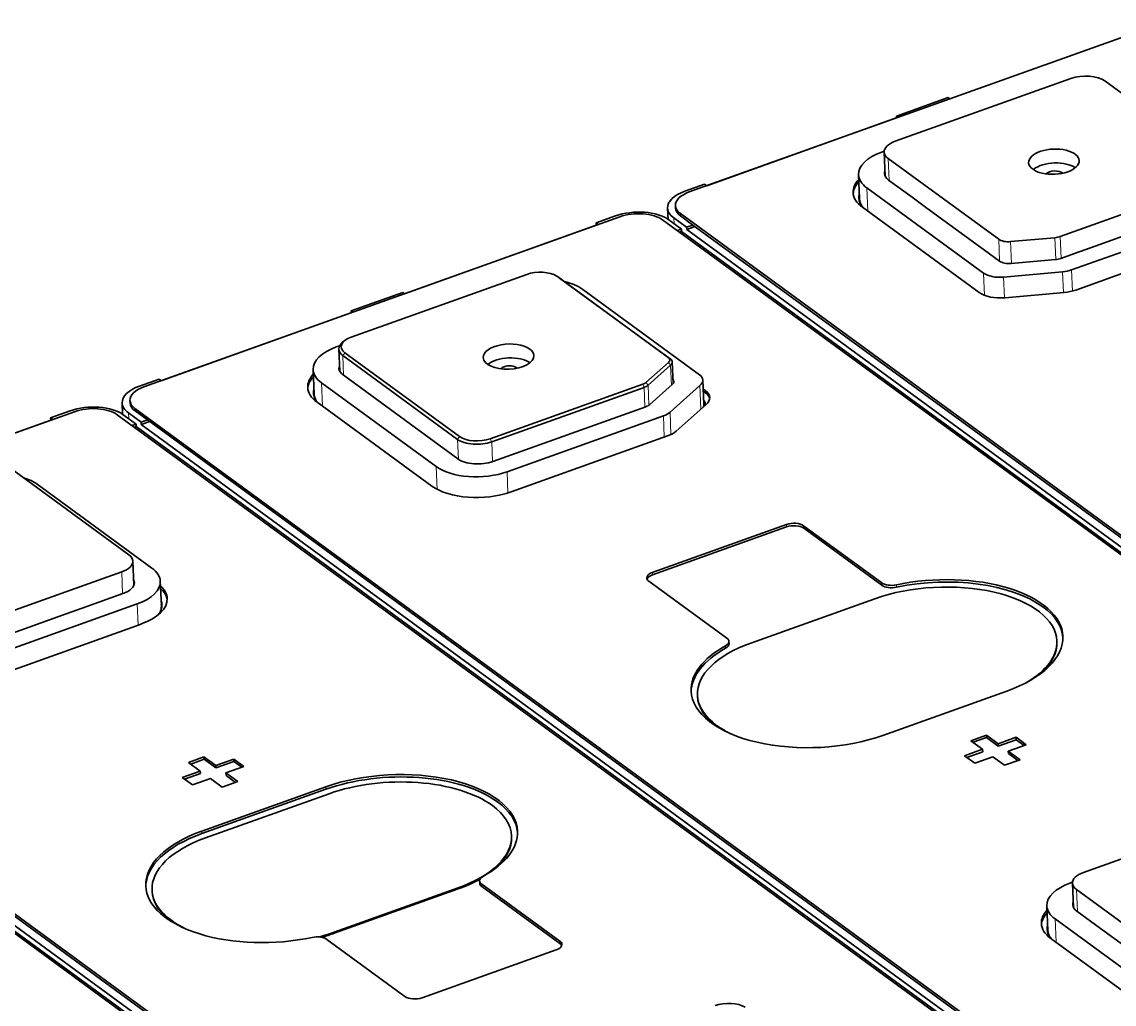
# Model space of a CAD drawing. Extents: x -1334 to -16, y -214 to 699.
# Drawn here: x -541.8 to -453.4, y 199.5 to 279.1 of the extents above; entities that cross this region are included whole.
import ezdxf

# ---------------------------------------------------------------- set-up
doc = ezdxf.new("R2010")
doc.units = 0

msp = doc.modelspace()

# ---------------------------------------------------------------- linework, layer by layer
at = {"color": 7, "lineweight": 35}
for p, q in [((-449.207, 279.07), (-487.769, 265.282)), ((-493.39, 263.272), (-531.952, 249.484)), ((-412.455, 206.375), (-489.932, 263.02)), ((-488.493, 263.535), (-411.016, 206.889)), ((-413.112, 207.037), (-488.4, 262.082)), ((-487.981, 262.231), (-412.516, 207.057)), ((-487.479, 262.604), (-412.014, 207.43)), ((-537.574, 247.474), (-576.136, 233.686)), ((-456.638, 190.577), (-534.115, 247.223)), ((-532.677, 247.737), (-455.199, 191.092)), ((-457.295, 191.24), (-532.583, 246.284)), ((-532.165, 246.433), (-456.699, 191.259)), ((-531.662, 246.807), (-456.197, 191.632)), ((-576.86, 231.939), (-499.383, 175.294)), ((-500.821, 174.78), (-578.299, 231.425)), ((-575.846, 231.009), (-500.38, 175.835)), ((-501.479, 175.442), (-576.766, 230.486)), ((-576.348, 230.636), (-500.883, 175.462))]:
    msp.add_line(p, q, dxfattribs=at)
at = {"color": 7, "lineweight": 35, "ltscale": 0.412161}
for p, q in [((-451.133, 278.383), (-466.657, 272.832)), ((-539.499, 246.787), (-555.023, 241.237))]:
    msp.add_line(p, q, dxfattribs=at)
at = {"color": 7, "lineweight": 35, "ltscale": 0.377548}
msp.add_line((-456.863, 274.478), (-471.084, 269.394), dxfattribs=at)
at = {"color": 7, "lineweight": 35, "ltscale": 0.287862}
for p, q in [((-444.802, 267.481), (-454.097, 274.277)), ((-458.496, 204.794), (-449.201, 197.998))]:
    msp.add_line(p, q, dxfattribs=at)
at = {"color": 7, "lineweight": 35, "ltscale": 0.111043}
msp.add_line((-466.795, 272.933), (-470.977, 271.438), dxfattribs=at)
at = {"color": 7, "lineweight": 35, "ltscale": 0.004318}
for p, q in [((-466.655, 272.831), (-466.795, 272.933)), ((-470.977, 271.438), (-470.838, 271.336))]:
    msp.add_line(p, q, dxfattribs=at)
at = {"color": 7, "lineweight": 35, "ltscale": 0.409909}
for p, q in [((-470.924, 271.306), (-486.363, 265.786)), ((-515.107, 255.509), (-530.546, 249.988))]:
    msp.add_line(p, q, dxfattribs=at)
at = {"color": 7, "lineweight": 35, "ltscale": 0.003706}
msp.add_line((-470.971, 271.289), (-470.977, 271.438), dxfattribs=at)
at = {"color": 7, "lineweight": 35, "ltscale": 0.005343}
msp.add_line((-472.186, 268.52), (-471.985, 268.592), dxfattribs=at)
at = {"color": 7, "lineweight": 35, "ltscale": 0.04896}
for p, q in [((-471.988, 268.51), (-471.906, 266.553)), ((-456.738, 209.259), (-456.655, 207.302))]:
    msp.add_line(p, q, dxfattribs=at)
at = {"color": 7, "lineweight": 35, "ltscale": 0.277395}
msp.add_line((-471.663, 267.996), (-462.706, 261.447), dxfattribs=at)
at = {"color": 7, "lineweight": 13, "ltscale": 0.044537}
for p, q in [((-471.663, 267.996), (-471.588, 266.216)), ((-456.412, 208.745), (-456.337, 206.965))]:
    msp.add_line(p, q, dxfattribs=at)
at = {"color": 7, "lineweight": 35, "ltscale": 0.049866}
for p, q in [((-474.063, 266.687), (-473.98, 264.694)), ((-486.591, 248.045), (-486.675, 250.038))]:
    msp.add_line(p, q, dxfattribs=at)
at = {"color": 7, "lineweight": 35, "ltscale": 0.041975}
for p, q in [((-486.541, 265.916), (-488.122, 265.351)), ((-493.743, 263.341), (-495.324, 262.776))]:
    msp.add_line(p, q, dxfattribs=at)
at = {"color": 7, "lineweight": 35, "ltscale": 0.005546}
for p, q in [((-486.362, 265.785), (-486.541, 265.916)), ((-539.507, 246.978), (-539.328, 246.847))]:
    msp.add_line(p, q, dxfattribs=at)
at = {"color": 7, "lineweight": 35, "ltscale": 0.292894}
for p, q in [((-463.931, 258.706), (-473.389, 265.62)), ((-473.747, 264.045), (-464.289, 257.131))]:
    msp.add_line(p, q, dxfattribs=at)
at = {"color": 7, "lineweight": 13, "ltscale": 0.04742}
for p, q in [((-473.309, 263.725), (-473.389, 265.62)), ((-458.058, 204.474), (-458.138, 206.369))]:
    msp.add_line(p, q, dxfattribs=at)
at = {"color": 7, "lineweight": 35, "ltscale": 0.059265}
for p, q in [((-471.632, 266.248), (-469.718, 264.849)), ((-456.381, 206.997), (-454.468, 205.598))]:
    msp.add_line(p, q, dxfattribs=at)
at = {"color": 7, "lineweight": 35, "ltscale": 0.327888}
for p, q in [((-457.731, 261.668), (-445.381, 266.083)), ((-503.894, 245.281), (-491.544, 249.697)), ((-546.098, 230.072), (-533.748, 234.488)), ((-443.483, 214.558), (-455.833, 210.143))]:
    msp.add_line(p, q, dxfattribs=at)
at = {"color": 7, "lineweight": 35, "ltscale": 0.033866}
for p, q in [((-468.625, 264.05), (-469.718, 264.849)), ((-464.251, 260.852), (-465.344, 261.651))]:
    msp.add_line(p, q, dxfattribs=at)
at = {"color": 7, "lineweight": 35, "ltscale": 0.02287}
for p, q in [((-489.49, 263.062), (-489.529, 263.977)), ((-533.673, 247.265), (-533.712, 248.179))]:
    msp.add_line(p, q, dxfattribs=at)
at = {"color": 7, "lineweight": 35, "ltscale": 0.004879}
msp.add_line((-488.9, 264.177), (-488.892, 263.982), dxfattribs=at)
at = {"color": 7, "lineweight": 35, "ltscale": 0.101598}
for p, q in [((-468.625, 264.05), (-465.344, 261.651)), ((-453.374, 204.799), (-450.093, 202.4))]:
    msp.add_line(p, q, dxfattribs=at)
at = {"color": 7, "lineweight": 35, "ltscale": 0.00069042}
msp.add_line((-489.491, 263.09), (-489.517, 263.081), dxfattribs=at)
at = {"color": 7, "lineweight": 35, "ltscale": 0.032004}
msp.add_line((-488.408, 262.272), (-489.441, 263.028), dxfattribs=at)
at = {"color": 7, "lineweight": 35, "ltscale": 0.032003}
for p, q in [((-489.023, 263.177), (-487.989, 262.422)), ((-532.591, 246.475), (-533.624, 247.23)), ((-533.206, 247.38), (-532.173, 246.624))]:
    msp.add_line(p, q, dxfattribs=at)
at = {"color": 7, "lineweight": 13, "ltscale": 0.011756}
msp.add_line((-489.003, 262.708), (-489.023, 263.177), dxfattribs=at)
at = {"color": 7, "lineweight": 13, "ltscale": 0.004878}
for p, q in [((-488.493, 263.535), (-488.485, 263.34)), ((-486.465, 249.004), (-486.473, 249.199)), ((-532.677, 247.737), (-532.668, 247.542)), ((-479.896, 238.334), (-479.887, 238.139)), ((-478.512, 238.234), (-478.504, 238.039)), ((-490.77, 234.446), (-490.762, 234.251)), ((-472.177, 233.602), (-472.169, 233.407)), ((-470.997, 233.444), (-470.989, 233.249)), ((-484.831, 228.3), (-484.839, 228.495)), ((-517.225, 217.07), (-517.217, 216.875)), ((-527.255, 213.286), (-527.263, 213.481)), ((-504.582, 209.004), (-504.59, 209.199)), ((-498.255, 204.567), (-498.247, 204.372))]:
    msp.add_line(p, q, dxfattribs=at)
at = {"color": 7, "lineweight": 35, "ltscale": 0.031156}
for p, q in [((-488.485, 263.34), (-487.479, 262.604)), ((-532.668, 247.542), (-531.662, 246.807))]:
    msp.add_line(p, q, dxfattribs=at)
at = {"color": 7, "lineweight": 35, "ltscale": 0.336338}
for p, q in [((-444.133, 263.491), (-456.801, 258.962)), ((-456.467, 257.336), (-443.799, 261.866)), ((-489.868, 247.138), (-502.536, 242.609)), ((-502.203, 240.984), (-489.535, 245.513))]:
    msp.add_line(p, q, dxfattribs=at)
at = {"color": 7, "lineweight": 35, "ltscale": 0.412163}
msp.add_line((-495.316, 262.585), (-510.84, 257.034), dxfattribs=at)
at = {"color": 7, "lineweight": 35, "ltscale": 0.00477}
for p, q in [((-495.316, 262.585), (-495.324, 262.776)), ((-488.4, 262.082), (-488.408, 262.272)), ((-487.981, 262.231), (-487.989, 262.422)), ((-539.499, 246.787), (-539.507, 246.978)), ((-532.583, 246.284), (-532.591, 246.475)), ((-532.165, 246.433), (-532.173, 246.624))]:
    msp.add_line(p, q, dxfattribs=at)
at = {"color": 7, "lineweight": 35, "ltscale": 0.005547}
for p, q in [((-495.324, 262.776), (-495.145, 262.645)), ((-530.545, 249.987), (-530.724, 250.118))]:
    msp.add_line(p, q, dxfattribs=at)
at = {"color": 7, "lineweight": 35, "ltscale": 0.00894}
msp.add_line((-488.744, 262.152), (-488.408, 262.272), dxfattribs=at)
at = {"color": 7, "lineweight": 35, "ltscale": 0.004434}
for p, q in [((-488.4, 262.082), (-488.567, 262.022)), ((-532.583, 246.284), (-532.75, 246.224))]:
    msp.add_line(p, q, dxfattribs=at)
at = {"color": 7, "lineweight": 35, "ltscale": 0.013547}
for p, q in [((-487.989, 262.422), (-487.479, 262.604)), ((-532.173, 246.624), (-531.662, 246.807))]:
    msp.add_line(p, q, dxfattribs=at)
at = {"color": 7, "lineweight": 35, "ltscale": 0.018052}
msp.add_line((-487.981, 262.231), (-487.301, 262.474), dxfattribs=at)
at = {"color": 7, "lineweight": 35, "ltscale": 0.133252}
for p, q in [((-454.901, 260.891), (-449.882, 262.686)), ((-543.267, 229.296), (-538.248, 231.09))]:
    msp.add_line(p, q, dxfattribs=at)
at = {"color": 7, "lineweight": 13, "ltscale": 0.044527}
msp.add_line((-462.631, 259.668), (-462.706, 261.447), dxfattribs=at)
at = {"color": 7, "lineweight": 35, "ltscale": 0.090148}
for p, q in [((-461.754, 261.255), (-458.163, 261.576)), ((-461.696, 259.487), (-458.104, 259.808))]:
    msp.add_line(p, q, dxfattribs=at)
at = {"color": 7, "lineweight": 13, "ltscale": 0.0442}
msp.add_line((-461.68, 259.489), (-461.754, 261.255), dxfattribs=at)
at = {"color": 7, "lineweight": 13, "ltscale": 0.044198}
msp.add_line((-458.163, 261.576), (-458.089, 259.81), dxfattribs=at)
at = {"color": 7, "lineweight": 13, "ltscale": 0.044094}
msp.add_line((-457.731, 261.668), (-457.657, 259.906), dxfattribs=at)
at = {"color": 7, "lineweight": 35, "ltscale": 0.049647}
msp.add_line((-464.251, 260.852), (-462.647, 259.68), dxfattribs=at)
at = {"color": 7, "lineweight": 35, "ltscale": 0.02918}
msp.add_line((-457.673, 259.9), (-456.573, 260.293), dxfattribs=at)
at = {"color": 7, "lineweight": 35, "ltscale": 0.044417}
for p, q in [((-454.901, 260.891), (-456.573, 260.293)), ((-536.575, 231.688), (-538.248, 231.09))]:
    msp.add_line(p, q, dxfattribs=at)
at = {"color": 7, "lineweight": 35, "ltscale": 0.377549}
msp.add_line((-500.937, 258.601), (-515.158, 253.516), dxfattribs=at)
at = {"color": 7, "lineweight": 35, "ltscale": 0.005021}
msp.add_line((-498.502, 258.457), (-498.334, 258.348), dxfattribs=at)
at = {"color": 7, "lineweight": 35, "ltscale": 0.277396}
for p, q in [((-489.49, 251.871), (-498.447, 258.419)), ((-489.316, 251.757), (-498.273, 258.306))]:
    msp.add_line(p, q, dxfattribs=at)
at = {"color": 7, "lineweight": 13, "ltscale": 0.005206}
for p, q in [((-498.447, 258.419), (-498.273, 258.306)), ((-489.49, 251.871), (-489.316, 251.757))]:
    msp.add_line(p, q, dxfattribs=at)
at = {"color": 7, "lineweight": 13, "ltscale": 0.045141}
msp.add_line((-463.855, 256.902), (-463.931, 258.706), dxfattribs=at)
at = {"color": 7, "lineweight": 35, "ltscale": 0.119943}
for p, q in [((-457.535, 258.806), (-462.314, 258.379)), ((-462.196, 256.708), (-457.417, 257.135))]:
    msp.add_line(p, q, dxfattribs=at)
at = {"color": 7, "lineweight": 13, "ltscale": 0.04191}
msp.add_line((-462.243, 256.704), (-462.314, 258.379), dxfattribs=at)
at = {"color": 7, "lineweight": 13, "ltscale": 0.041916}
msp.add_line((-457.464, 257.131), (-457.535, 258.806), dxfattribs=at)
at = {"color": 7, "lineweight": 13, "ltscale": 0.042701}
msp.add_line((-456.729, 257.255), (-456.801, 258.962), dxfattribs=at)
at = {"color": 7, "lineweight": 35, "ltscale": 0.111044}
msp.add_line((-510.978, 257.135), (-515.16, 255.64), dxfattribs=at)
at = {"color": 7, "lineweight": 35, "ltscale": 0.004319}
for p, q in [((-510.839, 257.033), (-510.978, 257.135)), ((-515.16, 255.64), (-515.021, 255.538))]:
    msp.add_line(p, q, dxfattribs=at)
at = {"color": 7, "lineweight": 35, "ltscale": 0.292893}
msp.add_line((-496.409, 257.389), (-486.951, 250.475), dxfattribs=at)
at = {"color": 7, "lineweight": 35, "ltscale": 0.003742}
msp.add_line((-515.16, 255.64), (-515.154, 255.49), dxfattribs=at)
at = {"color": 7, "lineweight": 35, "ltscale": 0.00502}
msp.add_line((-515.667, 253.249), (-515.826, 253.126), dxfattribs=at)
at = {"color": 7, "lineweight": 35, "ltscale": 0.007247}
msp.add_line((-516.37, 252.723), (-516.097, 252.82), dxfattribs=at)
at = {"color": 7, "lineweight": 35, "ltscale": 0.044624}
msp.add_line((-516.164, 252.539), (-516.089, 250.756), dxfattribs=at)
at = {"color": 7, "lineweight": 13, "ltscale": 0.007068}
for p, q in [((-515.679, 252.258), (-515.839, 252.025)), ((-489.469, 251.452), (-489.289, 251.234)), ((-506.384, 245.462), (-506.544, 245.229))]:
    msp.add_line(p, q, dxfattribs=at)
at = {"color": 7, "lineweight": 35, "ltscale": 0.287861}
for p, q in [((-515.679, 252.258), (-506.384, 245.462)), ((-515.839, 252.025), (-506.544, 245.229)), ((-515.815, 250.451), (-506.52, 243.655)), ((-508.277, 243.027), (-517.572, 249.823)), ((-517.93, 248.248), (-508.635, 241.452)), ((-533.168, 235.886), (-542.463, 242.682)), ((-540.592, 241.592), (-531.297, 234.796)), ((-456.412, 208.745), (-447.117, 201.949)), ((-448.843, 199.573), (-458.138, 206.369))]:
    msp.add_line(p, q, dxfattribs=at)
at = {"color": 7, "lineweight": 13, "ltscale": 0.040201}
msp.add_line((-515.839, 252.025), (-515.771, 250.419), dxfattribs=at)
at = {"color": 7, "lineweight": 35, "ltscale": 0.060867}
for p, q in [((-491.291, 249.838), (-489.469, 251.452)), ((-491.111, 249.62), (-489.289, 251.234)), ((-490.976, 248.055), (-489.154, 249.67))]:
    msp.add_line(p, q, dxfattribs=at)
at = {"color": 7, "lineweight": 35, "ltscale": 0.043763}
msp.add_line((-489.153, 251.5), (-489.079, 249.751), dxfattribs=at)
at = {"color": 7, "lineweight": 35, "ltscale": 0.049865}
for p, q in [((-518.247, 250.889), (-518.163, 248.896)), ((-530.622, 233.729), (-530.538, 231.737)), ((-458.813, 207.436), (-458.729, 205.443))]:
    msp.add_line(p, q, dxfattribs=at)
at = {"color": 7, "lineweight": 13, "ltscale": 0.040625}
msp.add_line((-489.289, 251.234), (-489.221, 249.611), dxfattribs=at)
at = {"color": 7, "lineweight": 35, "ltscale": 0.041974}
for p, q in [((-530.724, 250.118), (-532.305, 249.553)), ((-537.926, 247.543), (-539.507, 246.978))]:
    msp.add_line(p, q, dxfattribs=at)
at = {"color": 7, "lineweight": 13, "ltscale": 0.047419}
msp.add_line((-517.572, 249.823), (-517.492, 247.927), dxfattribs=at)
at = {"color": 7, "lineweight": 13, "ltscale": 0.00697}
msp.add_line((-491.544, 249.697), (-491.428, 249.444), dxfattribs=at)
at = {"color": 7, "lineweight": 13, "ltscale": 0.007067}
msp.add_line((-491.291, 249.838), (-491.111, 249.62), dxfattribs=at)
at = {"color": 7, "lineweight": 13, "ltscale": 0.040452}
msp.add_line((-491.111, 249.62), (-491.043, 248.003), dxfattribs=at)
at = {"color": 7, "lineweight": 35, "ltscale": 0.080983}
for p, q in [((-486.906, 249.586), (-489.33, 247.438)), ((-488.839, 245.9), (-486.414, 248.049))]:
    msp.add_line(p, q, dxfattribs=at)
at = {"color": 7, "lineweight": 13, "ltscale": 0.047589}
msp.add_line((-486.826, 247.684), (-486.906, 249.586), dxfattribs=at)
at = {"color": 7, "lineweight": 35, "ltscale": 0.327887}
msp.add_line((-503.777, 245.028), (-491.428, 249.444), dxfattribs=at)
at = {"color": 7, "lineweight": 13, "ltscale": 0.039758}
msp.add_line((-491.361, 247.855), (-491.428, 249.444), dxfattribs=at)
at = {"color": 7, "lineweight": 35, "ltscale": 0.005319}
for p, q in [((-486.473, 249.199), (-486.645, 249.325)), ((-486.465, 249.004), (-486.636, 249.13))]:
    msp.add_line(p, q, dxfattribs=at)
at = {"color": 7, "lineweight": 35, "ltscale": 0.004878}
for p, q in [((-533.083, 248.379), (-533.075, 248.185)), ((-484.554, 228.664), (-484.562, 228.859)), ((-463.709, 221.264), (-463.701, 221.069)), ((-462.753, 220.564), (-462.744, 220.369)), ((-461.289, 221.088), (-461.281, 220.893)), ((-527.084, 219.498), (-527.076, 219.303)), ((-464.007, 220.116), (-463.999, 219.921)), ((-461.932, 219.965), (-461.924, 219.77)), ((-526.128, 218.798), (-526.119, 218.603)), ((-524.664, 219.322), (-524.655, 219.127)), ((-527.382, 218.35), (-527.374, 218.155)), ((-525.307, 218.199), (-525.299, 218.004)), ((-504.745, 209.261), (-504.753, 209.456))]:
    msp.add_line(p, q, dxfattribs=at)
at = {"color": 7, "lineweight": 35, "ltscale": 0.328998}
msp.add_line((-503.684, 243.448), (-491.293, 247.879), dxfattribs=at)
at = {"color": 7, "lineweight": 35, "ltscale": 0.000690291}
msp.add_line((-533.674, 247.292), (-533.701, 247.283), dxfattribs=at)
at = {"color": 7, "lineweight": 13, "ltscale": 0.011755}
msp.add_line((-533.186, 246.91), (-533.206, 247.38), dxfattribs=at)
at = {"color": 7, "lineweight": 13, "ltscale": 0.043001}
msp.add_line((-489.796, 245.42), (-489.868, 247.138), dxfattribs=at)
at = {"color": 7, "lineweight": 13, "ltscale": 0.045214}
msp.add_line((-489.254, 245.631), (-489.33, 247.438), dxfattribs=at)
at = {"color": 7, "lineweight": 35, "ltscale": 0.008939}
msp.add_line((-532.928, 246.354), (-532.591, 246.475), dxfattribs=at)
at = {"color": 7, "lineweight": 35, "ltscale": 0.018054}
msp.add_line((-532.165, 246.433), (-531.485, 246.677), dxfattribs=at)
at = {"color": 7, "lineweight": 13, "ltscale": 0.040166}
msp.add_line((-506.544, 245.229), (-506.476, 243.624), dxfattribs=at)
at = {"color": 7, "lineweight": 13, "ltscale": 0.006971}
msp.add_line((-503.894, 245.281), (-503.777, 245.028), dxfattribs=at)
at = {"color": 7, "lineweight": 13, "ltscale": 0.039754}
msp.add_line((-503.777, 245.028), (-503.711, 243.439), dxfattribs=at)
at = {"color": 7, "lineweight": 13, "ltscale": 0.046127}
msp.add_line((-508.199, 241.183), (-508.277, 243.027), dxfattribs=at)
at = {"color": 7, "lineweight": 13, "ltscale": 0.042854}
msp.add_line((-502.536, 242.609), (-502.464, 240.896), dxfattribs=at)
at = {"color": 7, "lineweight": 35, "ltscale": 0.288713}
for p, q in [((-479.896, 238.334), (-490.77, 234.446)), ((-479.887, 238.139), (-490.762, 234.251)), ((-509.419, 199.98), (-498.545, 203.868))]:
    msp.add_line(p, q, dxfattribs=at)
at = {"color": 7, "lineweight": 35, "ltscale": 0.196194}
for p, q in [((-472.177, 233.602), (-478.512, 238.234)), ((-491.06, 233.747), (-484.725, 229.116)), ((-498.255, 204.567), (-504.59, 209.199)), ((-517.137, 204.712), (-510.802, 200.081))]:
    msp.add_line(p, q, dxfattribs=at)
at = {"color": 7, "lineweight": 35, "ltscale": 0.196195}
for p, q in [((-472.169, 233.407), (-478.504, 238.039)), ((-498.247, 204.372), (-504.582, 209.004))]:
    msp.add_line(p, q, dxfattribs=at)
at = {"color": 7, "lineweight": 35, "ltscale": 0.048968}
msp.add_line((-532.843, 235.372), (-532.761, 233.415), dxfattribs=at)
at = {"color": 7, "lineweight": 13, "ltscale": 0.044095}
msp.add_line((-533.748, 234.488), (-533.674, 232.726), dxfattribs=at)
at = {"color": 7, "lineweight": 35, "ltscale": 0.077731}
msp.add_line((-536.575, 231.688), (-533.647, 232.735), dxfattribs=at)
at = {"color": 7, "lineweight": 35, "ltscale": 0.336337}
msp.add_line((-532.499, 231.896), (-545.167, 227.366), dxfattribs=at)
at = {"color": 7, "lineweight": 13, "ltscale": 0.043002}
msp.add_line((-532.499, 231.896), (-532.427, 230.177), dxfattribs=at)
at = {"color": 7, "lineweight": 35, "ltscale": 0.266505}
msp.add_line((-472.754, 232.317), (-482.792, 228.728), dxfattribs=at)
at = {"color": 7, "lineweight": 35, "ltscale": 0.336339}
msp.add_line((-544.834, 225.741), (-532.166, 230.27), dxfattribs=at)
at = {"color": 7, "lineweight": 35, "ltscale": 0.002168}
for p, q in [((-457.987, 228.815), (-457.99, 228.902)), ((-487.108, 224.422), (-487.111, 224.508)), ((-502.17, 213.018), (-502.174, 213.104)), ((-531.291, 208.624), (-531.295, 208.711))]:
    msp.add_line(p, q, dxfattribs=at)
at = {"color": 7, "lineweight": 35, "ltscale": 0.266504}
for p, q in [((-472.09, 221.244), (-462.052, 224.833)), ((-517.225, 217.07), (-527.263, 213.481)), ((-517.217, 216.875), (-527.255, 213.286)), ((-516.937, 216.52), (-526.975, 212.931)), ((-516.531, 205.295), (-506.494, 208.884)), ((-516.528, 205.209), (-506.49, 208.798))]:
    msp.add_line(p, q, dxfattribs=at)
at = {"color": 7, "lineweight": 35, "ltscale": 0.033313}
for p, q in [((-463.709, 221.264), (-464.964, 220.815)), ((-462.23, 218.817), (-460.976, 219.265))]:
    msp.add_line(p, q, dxfattribs=at)
at = {"color": 7, "lineweight": 35, "ltscale": 0.029633}
for p, q in [((-462.753, 220.564), (-463.709, 221.264)), ((-464.964, 220.815), (-464.007, 220.116)), ((-462.744, 220.369), (-463.701, 221.069)), ((-526.128, 218.798), (-527.084, 219.498)), ((-463.187, 219.516), (-462.23, 218.817)), ((-460.976, 219.265), (-461.932, 219.965)), ((-528.339, 219.049), (-527.382, 218.35)), ((-526.119, 218.603), (-527.076, 219.303)), ((-526.562, 217.75), (-525.605, 217.05)), ((-524.351, 217.499), (-525.307, 218.199))]:
    msp.add_line(p, q, dxfattribs=at)
at = {"color": 7, "lineweight": 35, "ltscale": 0.028705}
for p, q in [((-463.701, 221.069), (-464.782, 220.682)), ((-527.076, 219.303), (-528.157, 218.916))]:
    msp.add_line(p, q, dxfattribs=at)
at = {"color": 7, "lineweight": 35, "ltscale": 0.038865}
for p, q in [((-461.289, 221.088), (-462.753, 220.564)), ((-464.651, 218.993), (-463.187, 219.516))]:
    msp.add_line(p, q, dxfattribs=at)
at = {"color": 7, "lineweight": 35, "ltscale": 0.038866}
for p, q in [((-461.281, 220.893), (-462.744, 220.369)), ((-461.932, 219.965), (-460.469, 220.488)), ((-464.007, 220.116), (-465.471, 219.592)), ((-524.664, 219.322), (-526.128, 218.798)), ((-524.655, 219.127), (-526.119, 218.603)), ((-525.307, 218.199), (-523.844, 218.722)), ((-528.026, 217.227), (-526.562, 217.75))]:
    msp.add_line(p, q, dxfattribs=at)
at = {"color": 7, "lineweight": 35, "ltscale": 0.0254}
for p, q in [((-460.469, 220.488), (-461.289, 221.088)), ((-465.471, 219.592), (-464.651, 218.993))]:
    msp.add_line(p, q, dxfattribs=at)
at = {"color": 7, "lineweight": 35, "ltscale": 0.01977}
for p, q in [((-460.642, 220.426), (-461.281, 220.893)), ((-524.017, 218.66), (-524.655, 219.127))]:
    msp.add_line(p, q, dxfattribs=at)
at = {"color": 7, "lineweight": 35, "ltscale": 0.033314}
msp.add_line((-527.084, 219.498), (-528.339, 219.049), dxfattribs=at)
at = {"color": 7, "lineweight": 35, "ltscale": 0.034258}
msp.add_line((-463.999, 219.921), (-465.289, 219.46), dxfattribs=at)
at = {"color": 7, "lineweight": 35, "ltscale": 0.024004}
for p, q in [((-461.149, 219.203), (-461.924, 219.77)), ((-524.524, 217.437), (-525.299, 218.004))]:
    msp.add_line(p, q, dxfattribs=at)
at = {"color": 7, "lineweight": 35, "ltscale": 0.025399}
for p, q in [((-523.844, 218.722), (-524.664, 219.322)), ((-528.846, 217.826), (-528.026, 217.227))]:
    msp.add_line(p, q, dxfattribs=at)
at = {"color": 7, "lineweight": 35, "ltscale": 0.038864}
msp.add_line((-527.382, 218.35), (-528.846, 217.826), dxfattribs=at)
at = {"color": 7, "lineweight": 35, "ltscale": 0.034257}
msp.add_line((-527.374, 218.155), (-528.664, 217.693), dxfattribs=at)
at = {"color": 7, "lineweight": 35, "ltscale": 0.033312}
msp.add_line((-525.605, 217.05), (-524.351, 217.499), dxfattribs=at)
at = {"color": 7, "lineweight": 13, "ltscale": 0.002168}
for p, q in [((-506.49, 208.798), (-506.494, 208.884)), ((-516.528, 205.209), (-516.531, 205.295))]:
    msp.add_line(p, q, dxfattribs=at)
at = {"color": 7, "lineweight": 35, "ltscale": 0.005344}
msp.add_line((-456.936, 209.269), (-456.734, 209.341), dxfattribs=at)
at = {"color": 7, "lineweight": 35, "ltscale": 0.033867}
msp.add_line((-453.374, 204.799), (-454.468, 205.598), dxfattribs=at)
at = {"color": 7, "lineweight": 35}
for centre, radius, start, end in [((-502.579, 250.475), 0.669, 107.31274, 134.71297), ((-510.237, 219.456), 11.298, 289.37179, 299.253)]:
    msp.add_arc(centre, radius, start, end, dxfattribs=at)
for centre, major_axis, start_param, end_param in [((-455.77, 273.679), (-1.998, -0.084), 3.699571, 5.270367), ((-469.99, 268.594), (1.998, 0.084), 2.128775, 3.141708), ((-469.917, 266.861), (-4.146, -0.175), 5.270367, 6.2833), ((-469.99, 268.594), (1.998, 0.084), 3.141708, 3.699571), ((-458.232, 267.739), (2.048, 0.086), 0.000115, 3.141708), ((-458.232, 267.739), (2.048, 0.086), 3.141708, 5.270367), ((-458.185, 266.612), (2.048, 0.086), 0.58505, 2.52143), ((-458.232, 267.739), (2.048, 0.086), 5.270367, 6.2833), ((-469.917, 266.861), (-4.146, -0.175), 0.000115, 0.557978), ((-469.917, 266.861), (2.048, 0.086), 2.92044, 3.141708), ((-469.917, 266.861), (2.048, 0.086), 3.141708, 3.699571), ((-458.185, 266.612), (2.048, 0.086), 2.52143, 2.556542), ((-458.185, 266.612), (0.749, 0.032), 0.453039, 2.688553), ((-469.857, 265.436), (4.646, 0.196), 2.673593, 3.141708), ((-469.849, 265.241), (4.646, 0.196), 2.673593, 3.099443), ((-486.421, 264.107), (3.107, 0.131), 2.128775, 3.141708), ((-486.402, 264.282), (2.498, 0.105), 2.128775, 3.141708), ((-469.857, 265.436), (4.646, 0.196), 3.141708, 3.699571), ((-469.837, 264.955), (-4.196, -0.177), 6.128724, 6.2833), ((-469.837, 264.955), (-4.196, -0.177), 0.000115, 0.38621), ((-469.826, 264.695), (-4.196, -0.177), 6.128724, 6.220938), ((-469.833, 264.869), (4.146, 0.175), 3.141708, 3.41272), ((-492.043, 262.098), (3.107, 0.131), 0.557978, 2.128775), ((-492.023, 262.273), (2.498, 0.105), 0.557978, 2.128775), ((-486.421, 264.107), (3.107, 0.131), 3.141708, 3.699571), ((-486.402, 264.282), (2.498, 0.105), 3.141708, 3.699571), ((-486.394, 264.087), (-2.498, -0.105), 0.000115, 0.557978), ((-461.869, 261.746), (0.999, 0.042), 3.699571, 4.80672), ((-458.278, 262.068), (0.999, 0.042), 4.80672, 5.270367), ((-461.811, 259.979), (-0.999, -0.042), 0.557978, 1.665127), ((-458.219, 260.3), (-0.999, -0.042), 1.665127, 2.128775), ((-499.953, 257.881), (1.798, 0.076), 0.611638, 2.128775), ((-499.953, 257.881), (1.798, 0.076), 0.557978, 0.611638), ((-462.509, 259.214), (1.699, 0.072), 3.699571, 4.80672), ((-457.73, 259.641), (1.699, 0.072), 4.80672, 5.270367), ((-499.946, 257.708), (-1.998, -0.084), 3.699571, 3.75323), ((-499.88, 256.148), (-4.146, -0.175), 3.699571, 4.190477), ((-462.449, 257.789), (2.198, 0.093), 3.699571, 4.80672), ((-457.67, 258.216), (2.198, 0.093), 4.80672, 5.270367), ((-514.166, 252.623), (-1.998, -0.084), 5.671559, 6.2833), ((-514.173, 252.797), (1.798, 0.076), 2.529966, 3.699571), ((-514.173, 252.797), (1.798, 0.076), 2.128775, 2.529966), ((-514.1, 251.064), (-4.146, -0.175), 5.270367, 6.2833), ((-514.166, 252.623), (-1.998, -0.084), 0.000115, 0.557978), ((-502.416, 251.941), (2.048, 0.086), 0.557978, 3.141708), ((-502.416, 251.941), (2.048, 0.086), 0.000115, 0.557978), ((-502.416, 251.941), (2.048, 0.086), 3.141708, 6.2833), ((-502.368, 250.815), (2.048, 0.086), 0.58505, 2.556542), ((-490.159, 251.631), (0.799, 0.034), 5.734015, 6.841164), ((-490.152, 251.458), (-0.999, -0.042), 3.141539, 3.699571), ((-490.152, 251.458), (-0.999, -0.042), 2.592422, 3.141539), ((-514.04, 249.638), (4.646, 0.196), 2.673593, 3.141708), ((-514.1, 251.064), (-4.146, -0.175), 0.000115, 0.557978), ((-514.1, 251.064), (-2.048, -0.086), 6.062033, 6.2833), ((-514.1, 251.064), (-2.048, -0.086), 0.000115, 0.557978), ((-502.368, 250.815), (-0.749, -0.032), 3.594588, 5.270367), ((-488.373, 249.966), (1.699, 0.072), 6.283131, 6.841164), ((-530.605, 248.31), (3.107, 0.131), 2.128775, 3.141708), ((-514.032, 249.443), (4.646, 0.196), 2.673593, 3.099443), ((-491.982, 250.017), (-0.799, -0.034), 2.128775, 2.592421), ((-491.974, 249.843), (0.999, 0.042), 5.270367, 5.734015), ((-490.017, 249.893), (-0.999, -0.042), 2.592422, 3.141539), ((-490.017, 249.893), (-0.999, -0.042), 3.141539, 3.514961), ((-488.373, 249.966), (1.699, 0.072), 5.734015, 6.283131), ((-530.585, 248.485), (2.498, 0.105), 2.128775, 3.141708), ((-514.04, 249.638), (4.646, 0.196), 3.141708, 3.699571), ((-514.02, 249.158), (-4.196, -0.177), 6.128724, 6.2833), ((-514.02, 249.158), (-4.196, -0.177), 0.000115, 0.38621), ((-514.009, 248.898), (4.196, 0.177), 2.987131, 3.079345), ((-514.017, 249.071), (4.146, 0.175), 3.141708, 3.41272), ((-488.313, 248.541), (2.198, 0.093), 6.283131, 6.841164), ((-488.305, 248.346), (2.198, 0.093), 0.089187, 0.557978), ((-536.226, 246.3), (3.107, 0.131), 0.557978, 2.128775), ((-536.207, 246.475), (2.498, 0.105), 0.557978, 2.128775), ((-530.605, 248.31), (3.107, 0.131), 3.141708, 3.699571), ((-530.585, 248.485), (2.498, 0.105), 3.141708, 3.699571), ((-530.577, 248.29), (-2.498, -0.105), 0.000115, 0.557978), ((-491.84, 248.279), (-0.999, -0.042), 2.128775, 2.592422), ((-488.289, 247.973), (1.699, 0.072), 6.070768, 6.283131), ((-487.988, 248.065), (-1.499, -0.063), 3.141539, 3.518227), ((-487.977, 247.805), (1.499, 0.063), 0.175065, 0.376634), ((-487.988, 248.065), (-1.499, -0.063), 2.906882, 3.141539), ((-488.313, 248.541), (2.198, 0.093), 5.734015, 6.283131), ((-490.798, 247.818), (1.699, 0.072), 5.270367, 5.734015), ((-504.871, 245.828), (-1.998, -0.084), 0.557978, 2.128775), ((-504.878, 246.001), (1.798, 0.076), 3.699571, 5.270367), ((-490.738, 246.393), (2.198, 0.093), 5.270367, 5.734015), ((-504.805, 244.268), (-2.048, -0.086), 0.557978, 2.128775), ((-504.805, 244.268), (-4.146, -0.175), 0.557978, 2.128775), ((-544.063, 240.35), (-4.146, -0.175), 3.699571, 4.085766), ((-504.745, 242.843), (4.646, 0.196), 3.699571, 5.270367), ((-479.349, 237.935), (-0.999, -0.042), 3.699571, 5.270367), ((-479.341, 237.74), (0.999, 0.042), 0.557978, 2.128775), ((-534.841, 235.288), (1.998, 0.084), 5.270367, 6.2833), ((-534.841, 235.288), (1.998, 0.084), 0.000115, 0.557978), ((-534.768, 233.555), (-4.146, -0.175), 3.141708, 3.699571), ((-534.768, 233.555), (2.048, 0.086), 5.270367, 6.2833), ((-534.768, 233.555), (2.048, 0.086), 0.000115, 0.221328), ((-534.768, 233.555), (-4.146, -0.175), 2.128775, 3.141708), ((-490.223, 234.046), (-0.999, -0.042), 5.270367, 6.2833), ((-490.223, 234.046), (-0.999, -0.042), 0.000115, 0.557978), ((-490.215, 233.852), (0.999, 0.042), 2.128775, 2.944381), ((-471.341, 233.901), (0.999, 0.042), 3.699571, 5.042147), ((-467.547, 228.851), (10.041, 0.423), 0.000115, 1.900554), ((-467.539, 228.656), (10.041, 0.423), 0.557978, 1.900554), ((-534.708, 232.129), (4.646, 0.196), 0.000115, 0.468001), ((-534.7, 231.934), (4.646, 0.196), 0.042151, 0.468001), ((-467.532, 228.5), (9.542, 0.402), 0.000115, 2.128775), ((-471.333, 233.706), (-0.999, -0.042), 0.557978, 1.900554), ((-534.708, 232.129), (4.646, 0.196), 5.270367, 6.2833), ((-534.688, 231.648), (-4.196, -0.177), 3.141708, 3.295902), ((-534.677, 231.389), (4.196, 0.177), 0.062239, 0.154309), ((-534.688, 231.648), (-4.196, -0.177), 2.756774, 3.141708), ((-534.684, 231.562), (4.146, 0.175), 6.012029, 6.2833), ((-467.539, 228.656), (10.041, 0.423), 0.019501, 0.557978), ((-467.547, 228.851), (10.041, 0.423), 5.270367, 6.2833), ((-477.585, 225.262), (10.041, 0.423), 2.356995, 3.141644), ((-477.576, 225.067), (10.041, 0.423), 2.356995, 3.122334), ((-477.57, 224.911), (9.542, 0.402), 2.128775, 3.141708), ((-485.561, 228.817), (0.999, 0.042), 5.498588, 6.283184), ((-485.553, 228.622), (-0.999, -0.042), 2.356995, 3.141592), ((-485.561, 228.817), (0.999, 0.042), 6.283184, 6.841164), ((-467.532, 228.5), (9.542, 0.402), 5.521188, 6.2833), ((-467.528, 228.413), (9.542, 0.402), 5.715786, 6.283585), ((-477.585, 225.262), (10.041, 0.423), 3.141644, 5.270367), ((-477.57, 224.911), (9.542, 0.402), 3.141708, 3.699571), ((-477.566, 224.824), (9.542, 0.402), 3.141992, 3.708825), ((-477.57, 224.911), (9.542, 0.402), 3.699571, 3.903814), ((-511.73, 213.053), (10.041, 0.423), 0.000051, 2.128775), ((-511.722, 212.858), (10.041, 0.423), 0.557978, 2.128775), ((-511.715, 212.702), (9.542, 0.402), 0.557978, 2.128775), ((-511.715, 212.702), (9.542, 0.402), 0.000115, 0.557978), ((-511.722, 212.858), (10.041, 0.423), 0.019591, 0.557978), ((-521.768, 209.464), (10.041, 0.423), 2.128775, 3.141708), ((-521.76, 209.269), (10.041, 0.423), 2.128775, 3.122099), ((-511.73, 213.053), (10.041, 0.423), 5.498588, 6.283236), ((-521.753, 209.113), (9.542, 0.402), 2.128775, 3.141708), ((-511.715, 212.702), (9.542, 0.402), 5.270367, 6.2833), ((-511.712, 212.615), (-9.542, -0.402), 2.574191, 3.141992), ((-503.754, 209.498), (0.999, 0.042), 2.356995, 3.141592), ((-454.739, 209.343), (1.998, 0.084), 2.128775, 3.141708), ((-521.768, 209.464), (10.041, 0.423), 3.141708, 5.042147), ((-503.754, 209.498), (0.999, 0.042), 3.141592, 3.699571), ((-503.745, 209.303), (-0.999, -0.042), 6.283184, 6.841164), ((-454.666, 207.61), (-4.146, -0.175), 5.270367, 6.2833), ((-454.739, 209.343), (1.998, 0.084), 3.141708, 3.699571), ((-521.753, 209.113), (9.542, 0.402), 3.141708, 3.903731), ((-521.749, 209.026), (-9.542, -0.402), 0.0004, 0.557978), ((-454.666, 207.61), (-4.146, -0.175), 0.000115, 0.557978), ((-454.666, 207.61), (2.048, 0.086), 2.92044, 3.141708), ((-454.666, 207.61), (2.048, 0.086), 3.141708, 3.699571), ((-521.749, 209.026), (9.542, 0.402), 3.699571, 3.708853), ((-454.606, 206.185), (4.646, 0.196), 2.673593, 3.141708), ((-454.598, 205.99), (4.646, 0.196), 2.673593, 3.099443), ((-521.753, 209.113), (9.542, 0.402), 5.119387, 5.270367), ((-454.606, 206.185), (4.646, 0.196), 3.141708, 3.699571), ((-454.586, 205.704), (-4.196, -0.177), 6.128724, 6.2833), ((-454.586, 205.704), (-4.196, -0.177), 0.000115, 0.38621), ((-454.575, 205.444), (4.196, 0.177), 2.987131, 3.079345), ((-454.583, 205.617), (4.146, 0.175), 3.141708, 3.41272), ((-517.974, 204.413), (0.999, 0.042), 0.557978, 1.900554), ((-521.749, 209.026), (9.542, 0.402), 5.145009, 5.270367), ((-499.091, 204.268), (-0.999, -0.042), 3.141708, 3.699571), ((-499.091, 204.268), (-0.999, -0.042), 2.128775, 3.141708), ((-499.083, 204.073), (0.999, 0.042), 0.197219, 0.557978), ((-509.966, 200.38), (-0.999, -0.042), 0.557978, 2.128775), ((-484.702, 198.63), (1.798, 0.076), 0.611638, 2.128775)]:
    msp.add_ellipse(centre, major_axis=major_axis, ratio=0.497921, start_param=start_param, end_param=end_param, dxfattribs=at)

doc.saveas('drawing.dxf')
